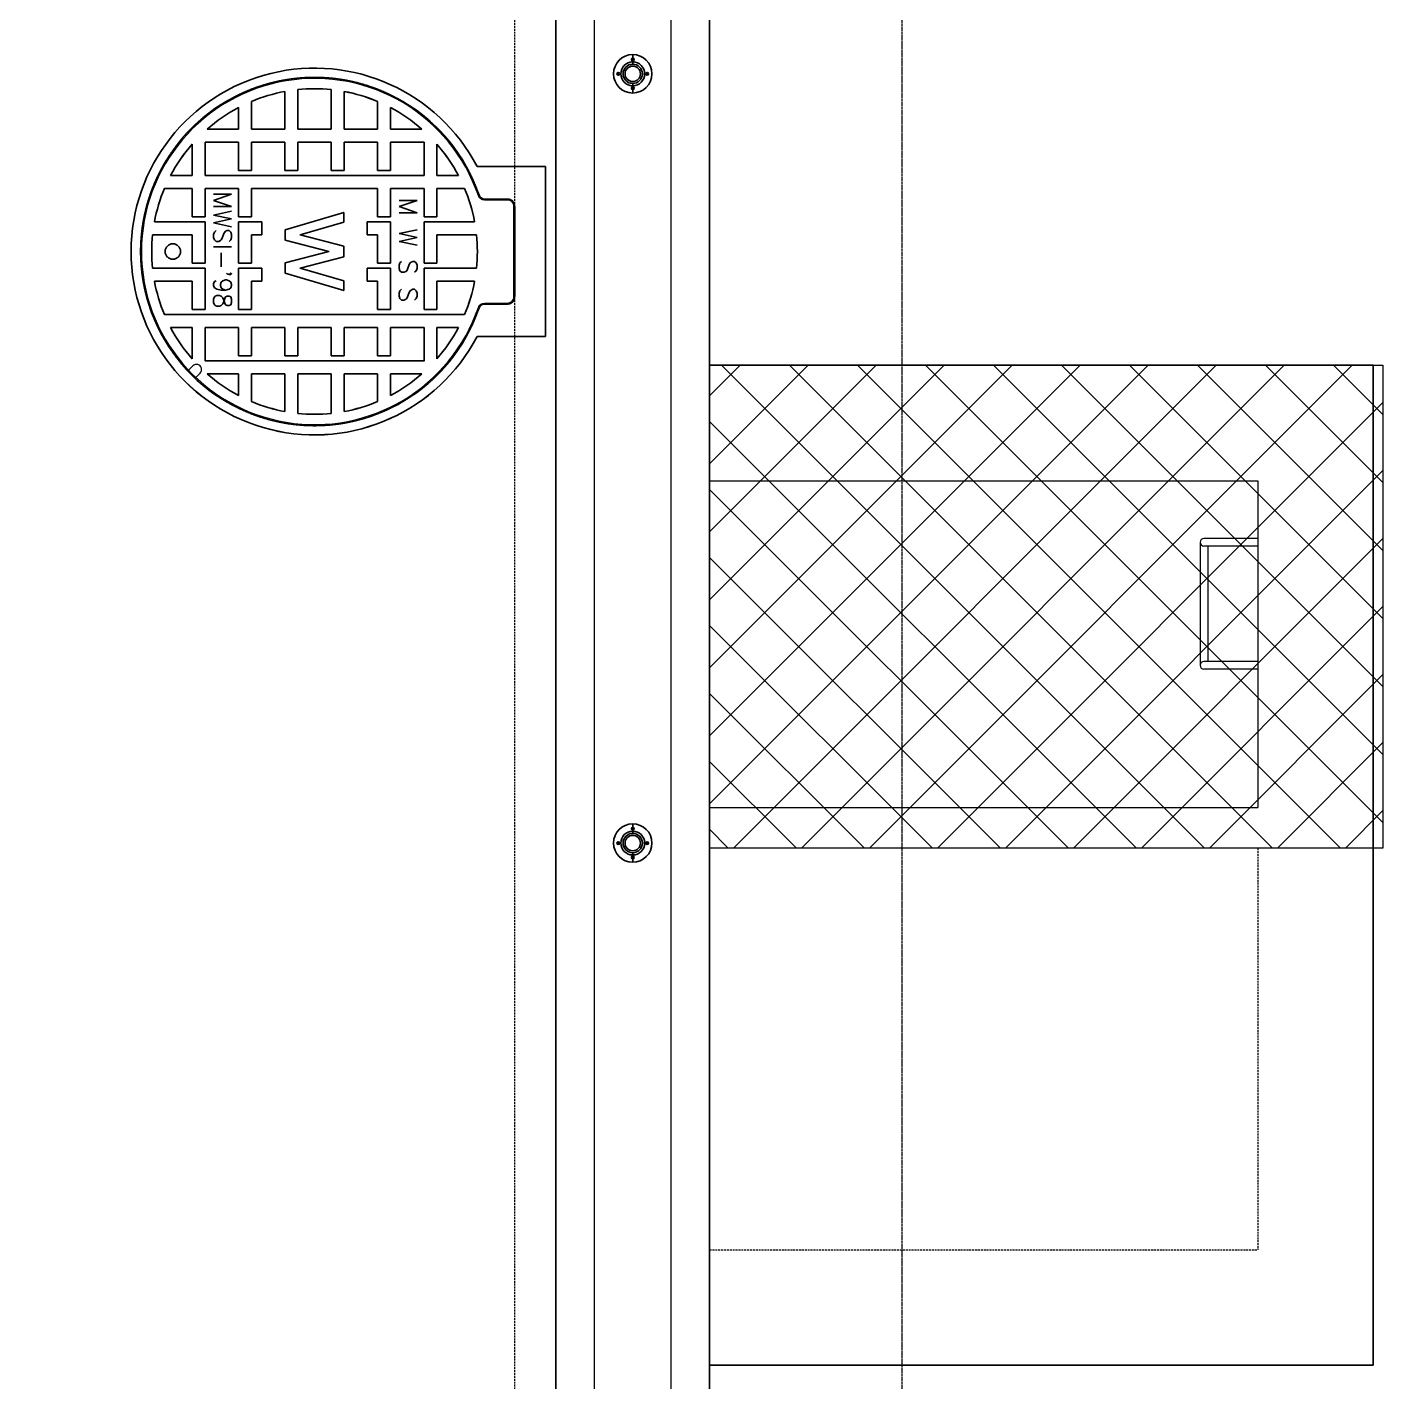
# Model space of a CAD drawing. Header units: inches. Extents: x 65856 to 131389, y 84027 to 134980.
# Drawn here: x 105343 to 108867, y 121778 to 125300 of the extents above; entities that cross this region are included whole.
import ezdxf
from ezdxf.enums import TextEntityAlignment as Align

# ---------------------------------------------------------------- set-up
doc = ezdxf.new("R2010")
doc.units = ezdxf.units.IN
doc.header["$MEASUREMENT"] = 0
doc.linetypes.add('HIDDEN', pattern=[0.375, 0.25, -0.125])
doc.linetypes.add('HIDDENX2', pattern=[0.75, 0.5, -0.25])
doc.layers.add('DIM', color=251, linetype='Continuous', lineweight=0)
doc.layers.add('M-X-BKGD', color=8, linetype='Continuous')
doc.layers.add('PIPE FLOOR PLAN', color=252, linetype='Continuous')
doc.styles.add('style2', font='simplex.shx', dxfattribs={"height": 0.015})

# ---------------------------------------------------------------- blocks, each defined once
blk = doc.blocks.new('123')
at = {"color": 8, "linetype": 'Continuous', "ltscale": 300}
blk.add_line((-750109.9, -1051356.2), (-773145, -1051356.2), dxfattribs=at)
blk.add_line((-750109.9, -1051356.2), (-773145, -1051356.2), dxfattribs=at)
at = {"layer": 'DIM', "lineweight": 0}
for p, q in [((-754142.1, -1050411.1), (-754142.1, -1050313)), ((-754142.1, -1050411.1), (-754142.1, -1050313)), ((-754108.6, -1050444.6), (-754108.6, -1050308.2)), ((-754108.6, -1050444.6), (-754108.6, -1050308.2)), ((-754021.5, -1050411.1), (-754021.5, -1050308.2)), ((-754021.5, -1050411.1), (-754021.5, -1050308.2)), ((-753988, -1050444.6), (-753988, -1050313)), ((-753988, -1050444.6), (-753988, -1050313)), ((-754229.1, -1051119.3), (-754229.1, -1050339)), ((-754229.1, -1051119.3), (-754229.1, -1050339)), ((-753901, -1050411.1), (-753901, -1050339)), ((-753901, -1050411.1), (-753901, -1050339)), ((-754262.6, -1050411.1), (-754262.6, -1050354.9)), ((-754262.6, -1050411.1), (-754262.6, -1050354.9)), ((-753867.5, -1050411.1), (-753867.5, -1050354.9)), ((-753867.5, -1050411.1), (-753867.5, -1050354.9)), ((-754262.6, -1050411.1), (-754344.2, -1050411.1)), ((-754262.6, -1050411.1), (-754344.2, -1050411.1)), ((-754215.7, -1050444.6), (-754215.7, -1050411.1)), ((-754142.1, -1050411.1), (-754215.7, -1050411.1)), ((-754215.7, -1050444.6), (-754215.7, -1050411.1)), ((-754142.1, -1050411.1), (-754215.7, -1050411.1)), ((-754095.2, -1050444.6), (-754095.2, -1050411.1)), ((-754021.5, -1050411.1), (-754095.2, -1050411.1)), ((-754095.2, -1050444.6), (-754095.2, -1050411.1)), ((-754021.5, -1050411.1), (-754095.2, -1050411.1)), ((-753974.7, -1050444.6), (-753974.7, -1050411.1)), ((-753901, -1050411.1), (-753974.7, -1050411.1)), ((-753974.7, -1050444.6), (-753974.7, -1050411.1)), ((-753901, -1050411.1), (-753974.7, -1050411.1)), ((-753785.9, -1050411.1), (-753867.5, -1050411.1)), ((-753785.9, -1050411.1), (-753867.5, -1050411.1)), ((-754383.1, -1050531.6), (-754383.1, -1050450)), ((-754383.1, -1050531.6), (-754383.1, -1050450)), ((-754262.6, -1050444.6), (-754349.7, -1050444.6)), ((-754349.7, -1051013.8), (-754349.7, -1050444.6)), ((-754262.6, -1050444.6), (-754349.7, -1050444.6)), ((-754349.7, -1051013.8), (-754349.7, -1050444.6)), ((-754262.6, -1050531.6), (-754262.6, -1050444.6)), ((-754262.6, -1050531.6), (-754262.6, -1050444.6)), ((-754108.6, -1050444.6), (-754215.7, -1050444.6)), ((-754108.6, -1050444.6), (-754215.7, -1050444.6)), ((-753988, -1050444.6), (-754095.2, -1050444.6)), ((-753988, -1050444.6), (-754095.2, -1050444.6)), ((-753901, -1050444.6), (-753974.7, -1050444.6)), ((-753901, -1050444.6), (-753974.7, -1050444.6)), ((-753901, -1050531.6), (-753901, -1050444.6)), ((-753901, -1050531.6), (-753901, -1050444.6)), ((-753780.5, -1050444.6), (-753867.5, -1050444.6)), ((-753867.5, -1051013.8), (-753867.5, -1050444.6)), ((-753780.5, -1050444.6), (-753867.5, -1050444.6)), ((-753867.5, -1051013.8), (-753867.5, -1050444.6)), ((-753780.5, -1050531.6), (-753780.5, -1050444.6)), ((-753780.5, -1050531.6), (-753780.5, -1050444.6)), ((-753747, -1050531.6), (-753747, -1050450)), ((-753747, -1050531.6), (-753747, -1050450)), ((-754383.1, -1050565.1), (-754455.2, -1050565.1)), ((-754383.1, -1050565.1), (-754455.2, -1050565.1)), ((-754383.1, -1050531.6), (-754439.3, -1050531.6)), ((-754383.1, -1050531.6), (-754439.3, -1050531.6)), ((-754383.1, -1050652.2), (-754383.1, -1050565.1)), ((-754383.1, -1050652.2), (-754383.1, -1050565.1)), ((-754262.6, -1050531.6), (-754336.3, -1050531.6)), ((-754336.3, -1050565.1), (-754336.3, -1050531.6)), ((-754262.6, -1050531.6), (-754336.3, -1050531.6)), ((-754336.3, -1050565.1), (-754336.3, -1050531.6)), ((-754262.6, -1050565.1), (-754336.3, -1050565.1)), ((-754262.6, -1050565.1), (-754336.3, -1050565.1)), ((-754262.6, -1050652.2), (-754262.6, -1050565.1)), ((-754262.6, -1050652.2), (-754262.6, -1050565.1)), ((-754215.7, -1050565.1), (-754215.7, -1050531.6)), ((-754108.6, -1050531.6), (-754215.7, -1050531.6)), ((-754215.7, -1050565.1), (-754215.7, -1050531.6)), ((-754108.6, -1050531.6), (-754215.7, -1050531.6)), ((-754142.1, -1050565.1), (-754215.7, -1050565.1)), ((-754142.1, -1050565.1), (-754215.7, -1050565.1)), ((-754142.1, -1050591.9), (-754142.1, -1050565.1)), ((-754142.1, -1050591.9), (-754142.1, -1050565.1)), ((-754108.6, -1050591.9), (-754108.6, -1050531.6)), ((-754108.6, -1050591.9), (-754108.6, -1050531.6)), ((-753988, -1050531.6), (-754095.2, -1050531.6)), ((-754095.2, -1050565.1), (-754095.2, -1050531.6)), ((-753988, -1050531.6), (-754095.2, -1050531.6)), ((-754095.2, -1050565.1), (-754095.2, -1050531.6)), ((-754021.5, -1050565.1), (-754095.2, -1050565.1)), ((-754021.5, -1050565.1), (-754095.2, -1050565.1)), ((-754021.5, -1050591.9), (-754021.5, -1050565.1)), ((-754021.5, -1050591.9), (-754021.5, -1050565.1)), ((-753988, -1050591.9), (-753988, -1050531.6)), ((-753988, -1050591.9), (-753988, -1050531.6)), ((-753974.7, -1050565.1), (-753974.7, -1050531.6)), ((-753901, -1050531.6), (-753974.7, -1050531.6)), ((-753974.7, -1050565.1), (-753974.7, -1050531.6)), ((-753901, -1050531.6), (-753974.7, -1050531.6)), ((-753901, -1050565.1), (-753974.7, -1050565.1)), ((-753901, -1050565.1), (-753974.7, -1050565.1)), ((-753901, -1050893.2), (-753901, -1050565.1)), ((-753901, -1050893.2), (-753901, -1050565.1)), ((-753854.1, -1050565.1), (-753854.1, -1050531.6)), ((-753780.5, -1050531.6), (-753854.1, -1050531.6)), ((-753854.1, -1050565.1), (-753854.1, -1050531.6)), ((-753780.5, -1050531.6), (-753854.1, -1050531.6)), ((-753780.5, -1050565.1), (-753854.1, -1050565.1)), ((-753780.5, -1050565.1), (-753854.1, -1050565.1)), ((-753780.5, -1050652.2), (-753780.5, -1050565.1)), ((-753780.5, -1050652.2), (-753780.5, -1050565.1)), ((-753690.8, -1050531.6), (-753747, -1050531.6)), ((-753690.8, -1050531.6), (-753747, -1050531.6)), ((-753747, -1050652.2), (-753747, -1050565.1)), ((-753674.9, -1050565.1), (-753747, -1050565.1)), ((-753747, -1050652.2), (-753747, -1050565.1)), ((-753674.9, -1050565.1), (-753747, -1050565.1)), ((-754108.6, -1050591.9), (-754142.1, -1050591.9)), ((-754108.6, -1050591.9), (-754142.1, -1050591.9)), ((-753988, -1050591.9), (-754021.5, -1050591.9)), ((-753988, -1050591.9), (-754021.5, -1050591.9)), ((-754383.1, -1050652.2), (-754481.2, -1050652.2)), ((-754383.1, -1050652.2), (-754481.2, -1050652.2)), ((-754262.6, -1050652.2), (-754336.3, -1050652.2)), ((-754336.3, -1050685.6), (-754336.3, -1050652.2)), ((-754262.6, -1050652.2), (-754336.3, -1050652.2)), ((-754336.3, -1050685.6), (-754336.3, -1050652.2)), ((-754121.2, -1050652.7), (-754166.4, -1050805.7)), ((-754121.2, -1050652.7), (-754166.4, -1050805.7)), ((-754094.7, -1050652.7), (-754121.2, -1050652.7)), ((-754094.7, -1050652.7), (-754121.2, -1050652.7)), ((-754065.1, -1050766.6), (-754094.7, -1050652.7)), ((-754065.1, -1050766.6), (-754094.7, -1050652.7)), ((-754035.4, -1050652.7), (-754065.1, -1050766.6)), ((-754035.4, -1050652.7), (-754065.1, -1050766.6)), ((-754008.9, -1050652.7), (-754035.4, -1050652.7)), ((-754008.9, -1050652.7), (-754035.4, -1050652.7)), ((-753963.7, -1050805.7), (-754008.9, -1050652.7)), ((-753963.7, -1050805.7), (-754008.9, -1050652.7)), ((-753780.5, -1050652.2), (-753854.1, -1050652.2)), ((-753854.1, -1050685.6), (-753854.1, -1050652.2)), ((-753780.5, -1050652.2), (-753854.1, -1050652.2)), ((-753854.1, -1050685.6), (-753854.1, -1050652.2)), ((-753648.9, -1050652.2), (-753747, -1050652.2)), ((-753648.9, -1050652.2), (-753747, -1050652.2)), ((-754383.1, -1050685.6), (-754486, -1050685.6)), ((-754383.1, -1050685.6), (-754486, -1050685.6)), ((-754383.1, -1050772.7), (-754383.1, -1050685.6)), ((-754383.1, -1050772.7), (-754383.1, -1050685.6)), ((-754262.6, -1050685.6), (-754336.3, -1050685.6)), ((-754262.6, -1050685.6), (-754336.3, -1050685.6)), ((-754262.6, -1050772.7), (-754262.6, -1050685.6)), ((-754262.6, -1050772.7), (-754262.6, -1050685.6)), ((-754141.5, -1050805.7), (-754108.7, -1050691.7)), ((-754141.5, -1050805.7), (-754108.7, -1050691.7)), ((-754108.7, -1050691.7), (-754079.1, -1050805.7)), ((-754108.7, -1050691.7), (-754079.1, -1050805.7)), ((-754051, -1050805.7), (-754021.4, -1050691.7)), ((-754051, -1050805.7), (-754021.4, -1050691.7)), ((-754021.4, -1050691.7), (-753988.6, -1050805.7)), ((-754021.4, -1050691.7), (-754021.3, -1050691.7)), ((-754021.4, -1050691.7), (-753988.6, -1050805.7)), ((-754021.4, -1050691.7), (-754021.3, -1050691.7)), ((-753780.5, -1050685.6), (-753854.1, -1050685.6)), ((-753780.5, -1050685.6), (-753854.1, -1050685.6)), ((-753780.5, -1050772.7), (-753780.5, -1050685.6)), ((-753780.5, -1050772.7), (-753780.5, -1050685.6)), ((-753747, -1050772.7), (-753747, -1050685.6)), ((-753644.1, -1050685.6), (-753747, -1050685.6)), ((-753747, -1050772.7), (-753747, -1050685.6)), ((-753644.1, -1050685.6), (-753747, -1050685.6)), ((-754049.7, -1050707.3), (-754049.7, -1050707.3)), ((-754049.7, -1050707.3), (-754049.7, -1050707.3))]:
    blk.add_line(p, q, dxfattribs=at)
at = {"layer": 'DIM', "color": 8, "linetype": 'Continuous', "lineweight": 0, "ltscale": 10}
for p, q in [((-749997.7, -1051456.2), (-773245, -1051456.2)), ((-773445, -1051656.2), (-749773.1, -1051656.2))]:
    blk.add_line(p, q, dxfattribs=at)
at = {"layer": 'DIM', "linetype": 'HIDDENX2', "lineweight": 0, "ltscale": 10}
for p, q in [((-756660.9, -1051756.2), (-756660.9, -1053181.2)), ((-756660.9, -1051756.2), (-756660.9, -1053181.2)), ((-749099.6, -1052256.2), (-774045, -1052256.2)), ((-749099.6, -1052256.2), (-774045, -1052256.2)), ((-755615.9, -1053181.2), (-756660.9, -1053181.2)), ((-755615.9, -1053181.2), (-756660.9, -1053181.2))]:
    blk.add_line(p, q, dxfattribs=at)
at = {"layer": 'DIM', "color": 8, "lineweight": 0}
for p, q in [((-755615.9, -1053481.2), (-755615.9, -1051756.2)), ((-755615.9, -1053481.2), (-755615.9, -1051756.2)), ((-755510.9, -1051756.2), (-755510.9, -1053181.2)), ((-755510.9, -1051756.2), (-755510.9, -1053181.2)), ((-754660.9, -1051756.2), (-754660.9, -1053181.2)), ((-754660.9, -1051756.2), (-754660.9, -1053181.2)), ((-754820.9, -1053031.2), (-755140.9, -1053031.2)), ((-754820.9, -1053031.2), (-755140.9, -1053031.2)), ((-755150.9, -1053181.2), (-755150.9, -1053041.2)), ((-755150.9, -1053181.2), (-755150.9, -1053041.2)), ((-755130.9, -1053181.2), (-755130.9, -1053041.2)), ((-755130.9, -1053181.2), (-755130.9, -1053041.2)), ((-754830.9, -1053051.2), (-755130.9, -1053051.2)), ((-754830.9, -1053051.2), (-755130.9, -1053051.2)), ((-754830.9, -1053181.2), (-754830.9, -1053041.2)), ((-754830.9, -1053181.2), (-754830.9, -1053041.2)), ((-754810.9, -1053181.2), (-754810.9, -1053041.2)), ((-754810.9, -1053181.2), (-754810.9, -1053041.2)), ((-754660.9, -1053181.2), (-755510.9, -1053181.2)), ((-754660.9, -1053181.2), (-755510.9, -1053181.2))]:
    blk.add_line(p, q, dxfattribs=at)
at = {"layer": 'DIM', "color": 8, "linetype": 'Continuous', "lineweight": 0, "ltscale": 10}
for points in [[(-773445, -1049982.1), (-773445, -1051656.2), (-749773.1, -1051656.2), (-749961.7, -1050029)], [(-750158.1, -1050071.7), (-749997.7, -1051456.2), (-773245, -1051456.2), (-773245, -1050030.1)]]:
    blk.add_lwpolyline(points, dxfattribs=at)
at = {"layer": 'DIM', "linetype": 'HIDDENX2', "lineweight": 0, "ltscale": 10}
blk.add_lwpolyline([(-757641, -1050150.1), (-757641, -1051150.1), (-757541, -1051250.1), (-750322.3, -1051250.1), (-750233.8, -1051150.8), (-750353.9, -1050114.2)], dxfattribs=at)
at = {"layer": 'DIM', "linetype": 'HIDDEN', "lineweight": 0, "ltscale": 3.5}
blk.add_lwpolyline([(-753947.9, -1051250.1), (-754182.2, -1051250.1, -0.414214), (-754201.7, -1051230.7), (-754201.7, -1051170.9, 0.320906), (-754211.2, -1051157.6, -6.02971), (-753918.9, -1051157.6, 0.320906), (-753928.5, -1051170.9), (-753928.5, -1051230.7, -0.414214)], format="xyb", close=True, dxfattribs=at)
blk.add_lwpolyline([(-753947.9, -1051250.1), (-754182.2, -1051250.1, -0.414214), (-754201.7, -1051230.7), (-754201.7, -1051170.9, 0.320906), (-754211.2, -1051157.6, -6.02971), (-753918.9, -1051157.6, 0.320906), (-753928.5, -1051170.9), (-753928.5, -1051230.7, -0.414214)], format="xyb", close=True, dxfattribs=at)
at = {"layer": 'DIM', "lineweight": 0}
for points in [[(-754182.2, -1051250.1), (-753947.9, -1051250.1, 0.414214), (-753928.5, -1051230.7), (-753928.5, -1051170.9, -0.320906), (-753918.9, -1051157.6, 6.02971), (-754211.2, -1051157.6, -0.320906), (-754201.7, -1051170.9), (-754201.7, -1051230.7, 0.414214)], [(-754182.2, -1051250.1), (-753947.9, -1051250.1, 0.414214), (-753928.5, -1051230.7), (-753928.5, -1051170.9, -0.320906), (-753918.9, -1051157.6, 6.02971), (-754211.2, -1051157.6, -0.320906), (-754201.7, -1051170.9), (-754201.7, -1051230.7, 0.414214)], [(-754182.2, -1051247.5), (-753947.9, -1051247.5, 0.414214), (-753931.1, -1051230.7), (-753931.1, -1051170.9, -0.320906), (-753919.8, -1051155.1, 6.02971), (-754210.3, -1051155.1, -0.320906), (-754199, -1051170.9), (-754199, -1051230.7, 0.414214)], [(-754182.2, -1051247.5), (-753947.9, -1051247.5, 0.414214), (-753931.1, -1051230.7), (-753931.1, -1051170.9, -0.320906), (-753919.8, -1051155.1, 6.02971), (-754210.3, -1051155.1, -0.320906), (-754199, -1051170.9), (-754199, -1051230.7, 0.414214)]]:
    blk.add_lwpolyline(points, format="xyb", close=True, dxfattribs=at)
blk.add_lwpolyline([(-754392.6, -1050420.6), (-754381.4, -1050431.8, 1), (-754362.4, -1050412.9), (-754373.6, -1050401.6)], format="xyb", dxfattribs=at)
blk.add_lwpolyline([(-754392.6, -1050420.6), (-754381.4, -1050431.8, 1), (-754362.4, -1050412.9), (-754373.6, -1050401.6)], format="xyb", dxfattribs=at)
blk.add_circle((-754065.1, -1050360.9), 20.1, dxfattribs=at)
blk.add_circle((-754065.1, -1050360.9), 20.1, dxfattribs=at)
for radius, start, end in [(476.8, 297.6121, 242.3879), (476.8, 297.6121, 242.3879), (423.2, 100.4841, 112.8089), (423.2, 100.4841, 112.8089), (423.2, 84.0968, 95.9032), (423.2, 84.0968, 95.9032), (423.2, 67.1911, 79.5159), (423.2, 67.1911, 79.5159), (423.2, 117.825, 131.2724), (423.2, 117.825, 131.2724), (423.2, 48.7276, 62.175), (423.2, 48.7276, 62.175), (423.2, 138.7276, 152.175), (423.2, 138.7276, 152.175), (423.2, 27.825, 41.2724), (423.2, 27.825, 41.2724), (423.2, 157.1911, 169.5159), (423.2, 157.1911, 169.5159), (423.2, 10.4841, 22.8089), (423.2, 10.4841, 22.8089), (423.2, 174.0968, 185.9032), (423.2, 174.0968, 185.9032), (423.2, 354.0968, 5.9032), (423.2, 354.0968, 5.9032)]:
    blk.add_arc((-754065.1, -1050729.2), radius, start, end, dxfattribs=at)
at = {"layer": 'DIM', "color": 8, "lineweight": 0}
for centre in [(-755140.9, -1053041.2), (-755140.9, -1053041.2), (-754820.9, -1053041.2), (-754820.9, -1053041.2)]:
    blk.add_arc(centre, 10, 0, 180, dxfattribs=at)
at = {"layer": 'PIPE FLOOR PLAN', "color": 8}
for p, q in [((-754383.1, -1050772.7), (-754486, -1050772.7)), ((-754383.1, -1050772.7), (-754486, -1050772.7)), ((-754336.3, -1050806.2), (-754336.3, -1050772.7)), ((-754262.6, -1050772.7), (-754336.3, -1050772.7)), ((-754336.3, -1050806.2), (-754336.3, -1050772.7)), ((-754262.6, -1050772.7), (-754336.3, -1050772.7)), ((-753854.1, -1050806.2), (-753854.1, -1050772.7)), ((-753780.5, -1050772.7), (-753854.1, -1050772.7)), ((-753854.1, -1050806.2), (-753854.1, -1050772.7)), ((-753780.5, -1050772.7), (-753854.1, -1050772.7)), ((-753644.1, -1050772.7), (-753747, -1050772.7)), ((-753644.1, -1050772.7), (-753747, -1050772.7)), ((-754383.1, -1050806.2), (-754481.2, -1050806.2)), ((-754383.1, -1050806.2), (-754481.2, -1050806.2)), ((-754383.1, -1050893.2), (-754383.1, -1050806.2)), ((-754383.1, -1050893.2), (-754383.1, -1050806.2)), ((-754262.6, -1050806.2), (-754336.3, -1050806.2)), ((-754262.6, -1050806.2), (-754336.3, -1050806.2)), ((-754262.6, -1050893.2), (-754262.6, -1050806.2)), ((-754262.6, -1050893.2), (-754262.6, -1050806.2)), ((-754166.4, -1050805.7), (-754141.5, -1050805.7)), ((-754166.4, -1050805.7), (-754141.5, -1050805.7)), ((-754079.1, -1050805.7), (-754051, -1050805.7)), ((-754079.1, -1050805.7), (-754051, -1050805.7)), ((-753988.6, -1050805.7), (-753963.7, -1050805.7)), ((-753988.6, -1050805.7), (-753963.7, -1050805.7)), ((-753780.5, -1050806.2), (-753854.1, -1050806.2)), ((-753780.5, -1050806.2), (-753854.1, -1050806.2)), ((-753780.5, -1050893.2), (-753780.5, -1050806.2)), ((-753780.5, -1050893.2), (-753780.5, -1050806.2)), ((-753747, -1050893.2), (-753747, -1050806.2)), ((-753648.9, -1050806.2), (-753747, -1050806.2)), ((-753747, -1050893.2), (-753747, -1050806.2)), ((-753648.9, -1050806.2), (-753747, -1050806.2)), ((-754108.6, -1050866.4), (-754142.1, -1050866.4)), ((-754142.1, -1050866.4), (-754142.1, -1050893.2)), ((-754108.6, -1050866.4), (-754142.1, -1050866.4)), ((-754142.1, -1050866.4), (-754142.1, -1050893.2)), ((-754108.6, -1050866.4), (-754108.6, -1050926.7)), ((-754108.6, -1050866.4), (-754108.6, -1050926.7)), ((-753988, -1050866.4), (-754021.5, -1050866.4)), ((-754021.5, -1050866.4), (-754021.5, -1050893.2)), ((-753988, -1050866.4), (-754021.5, -1050866.4)), ((-754021.5, -1050866.4), (-754021.5, -1050893.2)), ((-753988, -1050866.4), (-753988, -1050926.7)), ((-753988, -1050866.4), (-753988, -1050926.7)), ((-754383.1, -1050893.2), (-754455.2, -1050893.2)), ((-754383.1, -1050893.2), (-754455.2, -1050893.2)), ((-754262.6, -1050893.2), (-754336.3, -1050893.2)), ((-754336.3, -1050926.7), (-754336.3, -1050893.2)), ((-754262.6, -1050893.2), (-754336.3, -1050893.2)), ((-754336.3, -1050926.7), (-754336.3, -1050893.2)), ((-754215.7, -1050893.2), (-754215.7, -1050926.7)), ((-754142.1, -1050893.2), (-754215.7, -1050893.2)), ((-754215.7, -1050893.2), (-754215.7, -1050926.7)), ((-754142.1, -1050893.2), (-754215.7, -1050893.2)), ((-754021.5, -1050893.2), (-754095.2, -1050893.2)), ((-754095.2, -1050893.2), (-754095.2, -1050926.7)), ((-754021.5, -1050893.2), (-754095.2, -1050893.2)), ((-754095.2, -1050893.2), (-754095.2, -1050926.7)), ((-753974.7, -1050893.2), (-753974.7, -1050926.7)), ((-753901, -1050893.2), (-753974.7, -1050893.2)), ((-753974.7, -1050893.2), (-753974.7, -1050926.7)), ((-753901, -1050893.2), (-753974.7, -1050893.2)), ((-753854.1, -1050926.7), (-753854.1, -1050893.2)), ((-753780.5, -1050893.2), (-753854.1, -1050893.2)), ((-753854.1, -1050926.7), (-753854.1, -1050893.2)), ((-753780.5, -1050893.2), (-753854.1, -1050893.2)), ((-753674.9, -1050893.2), (-753747, -1050893.2)), ((-753674.9, -1050893.2), (-753747, -1050893.2)), ((-754383.1, -1050926.7), (-754439.3, -1050926.7)), ((-754383.1, -1050926.7), (-754439.3, -1050926.7)), ((-754383.1, -1051008.3), (-754383.1, -1050926.7)), ((-754383.1, -1051008.3), (-754383.1, -1050926.7)), ((-754262.6, -1050926.7), (-754336.3, -1050926.7)), ((-754262.6, -1050926.7), (-754336.3, -1050926.7)), ((-754262.6, -1051013.8), (-754262.6, -1050926.7)), ((-754262.6, -1051013.8), (-754262.6, -1050926.7)), ((-754108.6, -1050926.7), (-754215.7, -1050926.7)), ((-754108.6, -1050926.7), (-754215.7, -1050926.7)), ((-753988, -1050926.7), (-754095.2, -1050926.7)), ((-753988, -1050926.7), (-754095.2, -1050926.7)), ((-753901, -1050926.7), (-753974.7, -1050926.7)), ((-753901, -1050926.7), (-753974.7, -1050926.7)), ((-753901, -1051013.8), (-753901, -1050926.7)), ((-753901, -1051013.8), (-753901, -1050926.7)), ((-753780.5, -1050926.7), (-753854.1, -1050926.7)), ((-753780.5, -1050926.7), (-753854.1, -1050926.7)), ((-753780.5, -1051013.8), (-753780.5, -1050926.7)), ((-753780.5, -1051013.8), (-753780.5, -1050926.7)), ((-753690.8, -1050926.7), (-753747, -1050926.7)), ((-753747, -1051008.3), (-753747, -1050926.7)), ((-753690.8, -1050926.7), (-753747, -1050926.7)), ((-753747, -1051008.3), (-753747, -1050926.7)), ((-754262.6, -1051013.8), (-754349.7, -1051013.8)), ((-754262.6, -1051013.8), (-754349.7, -1051013.8)), ((-754215.7, -1051013.8), (-754215.7, -1051047.2)), ((-754108.6, -1051013.8), (-754215.7, -1051013.8)), ((-754215.7, -1051013.8), (-754215.7, -1051047.2)), ((-754108.6, -1051013.8), (-754215.7, -1051013.8)), ((-754108.6, -1051013.8), (-754108.6, -1051150.1)), ((-754108.6, -1051013.8), (-754108.6, -1051150.1)), ((-753988, -1051013.8), (-754095.2, -1051013.8)), ((-754095.2, -1051013.8), (-754095.2, -1051047.2)), ((-753988, -1051013.8), (-754095.2, -1051013.8)), ((-754095.2, -1051013.8), (-754095.2, -1051047.2)), ((-753988, -1051013.8), (-753988, -1051145.3)), ((-753988, -1051013.8), (-753988, -1051145.3)), ((-753974.7, -1051013.8), (-753974.7, -1051047.2)), ((-753901, -1051013.8), (-753974.7, -1051013.8)), ((-753974.7, -1051013.8), (-753974.7, -1051047.2)), ((-753901, -1051013.8), (-753974.7, -1051013.8)), ((-753780.5, -1051013.8), (-753867.5, -1051013.8)), ((-753780.5, -1051013.8), (-753867.5, -1051013.8)), ((-754262.6, -1051047.2), (-754344.2, -1051047.2)), ((-754262.6, -1051047.2), (-754344.2, -1051047.2)), ((-754262.6, -1051103.4), (-754262.6, -1051047.2)), ((-754262.6, -1051103.4), (-754262.6, -1051047.2)), ((-754142.1, -1051047.2), (-754215.7, -1051047.2)), ((-754142.1, -1051047.2), (-754215.7, -1051047.2)), ((-754142.1, -1051047.2), (-754142.1, -1051145.3)), ((-754142.1, -1051047.2), (-754142.1, -1051145.3)), ((-754021.5, -1051047.2), (-754095.2, -1051047.2)), ((-754021.5, -1051047.2), (-754095.2, -1051047.2)), ((-754021.5, -1051047.2), (-754021.5, -1051150.1)), ((-754021.5, -1051047.2), (-754021.5, -1051150.1)), ((-753901, -1051047.2), (-753974.7, -1051047.2)), ((-753901, -1051047.2), (-753974.7, -1051047.2)), ((-753901, -1051119.3), (-753901, -1051047.2)), ((-753901, -1051119.3), (-753901, -1051047.2)), ((-753785.9, -1051047.2), (-753867.5, -1051047.2)), ((-753867.5, -1051103.4), (-753867.5, -1051047.2)), ((-753785.9, -1051047.2), (-753867.5, -1051047.2)), ((-753867.5, -1051103.4), (-753867.5, -1051047.2)), ((-754286, -1051151.6), (-754286, -1051329.2)), ((-754286, -1051151.6), (-754286, -1051329.2)), ((-753844.1, -1051151.6), (-753844.1, -1051329.2)), ((-753844.1, -1051151.6), (-753844.1, -1051329.2)), ((-754286, -1051329.2), (-753844.1, -1051329.2)), ((-754286, -1051329.2), (-753844.1, -1051329.2)), ((-755653, -1051556.3), (-755628, -1051556.3)), ((-755553, -1051556.3), (-755578, -1051556.3)), ((-753653, -1051556.3), (-753628, -1051556.3)), ((-753553, -1051556.3), (-753578, -1051556.3)), ((-749660.9, -1051756.2), (-773545, -1051756.2)), ((-749660.9, -1051756.2), (-773545, -1051756.2)), ((-756960.9, -1051756.2), (-756960.9, -1053481.2)), ((-756960.9, -1051756.2), (-756960.9, -1053481.2)), ((-754360.9, -1051756.2), (-754360.9, -1053481.2)), ((-754360.9, -1051756.2), (-754360.9, -1053481.2)), ((-754360.9, -1053481.2), (-756960.9, -1053481.2)), ((-754360.9, -1053481.2), (-756960.9, -1053481.2))]:
    blk.add_line(p, q, dxfattribs=at)
for points in [[(-755602.7, -1051518.8), (-755602.7, -1051516.2), (-755603.4, -1051516.2), (-755603.4, -1051518.8)], [(-755603.4, -1051518.8), (-755603.4, -1051516.2), (-755602.7, -1051516.2), (-755602.7, -1051518.8)], [(-753602.7, -1051518.8), (-753602.7, -1051516.2), (-753603.4, -1051516.2), (-753603.4, -1051518.8)], [(-753603.4, -1051518.8), (-753603.4, -1051516.2), (-753602.7, -1051516.2), (-753602.7, -1051518.8)], [(-755603, -1051519.1), (-755605.7, -1051519.1), (-755605.7, -1051518.4), (-755603, -1051518.4)], [(-755603, -1051519.1), (-755605.7, -1051519.1), (-755605.7, -1051518.4), (-755603, -1051518.4)], [(-755602.7, -1051518.8), (-755602.7, -1051521.4), (-755603.4, -1051521.4), (-755603.4, -1051518.8)], [(-755603.4, -1051518.8), (-755603.4, -1051521.4), (-755602.7, -1051521.4), (-755602.7, -1051518.8)], [(-755603, -1051519.1), (-755600.4, -1051519.1), (-755600.4, -1051518.4), (-755603, -1051518.4)], [(-755603, -1051519.1), (-755600.4, -1051519.1), (-755600.4, -1051518.4), (-755603, -1051518.4)], [(-753603, -1051519.1), (-753605.7, -1051519.1), (-753605.7, -1051518.4), (-753603, -1051518.4)], [(-753603, -1051519.1), (-753605.7, -1051519.1), (-753605.7, -1051518.4), (-753603, -1051518.4)], [(-753602.7, -1051518.8), (-753602.7, -1051521.4), (-753603.4, -1051521.4), (-753603.4, -1051518.8)], [(-753603.4, -1051518.8), (-753603.4, -1051521.4), (-753602.7, -1051521.4), (-753602.7, -1051518.8)], [(-753603, -1051519.1), (-753600.4, -1051519.1), (-753600.4, -1051518.4), (-753603, -1051518.4)], [(-753603, -1051519.1), (-753600.4, -1051519.1), (-753600.4, -1051518.4), (-753603, -1051518.4)], [(-755640.5, -1051556.6), (-755643.2, -1051556.6), (-755643.2, -1051555.9), (-755640.5, -1051555.9)], [(-755640.5, -1051555.9), (-755643.2, -1051555.9), (-755643.2, -1051556.6), (-755640.5, -1051556.6)], [(-755640.2, -1051556.3), (-755640.2, -1051553.7), (-755640.9, -1051553.7), (-755640.9, -1051556.3)], [(-755640.2, -1051556.3), (-755640.2, -1051553.7), (-755640.9, -1051553.7), (-755640.9, -1051556.3)], [(-755640.2, -1051556.3), (-755640.2, -1051558.9), (-755640.9, -1051558.9), (-755640.9, -1051556.3)], [(-755640.2, -1051556.3), (-755640.2, -1051558.9), (-755640.9, -1051558.9), (-755640.9, -1051556.3)], [(-755640.5, -1051556.6), (-755637.9, -1051556.6), (-755637.9, -1051555.9), (-755640.5, -1051555.9)], [(-755640.5, -1051555.9), (-755637.9, -1051555.9), (-755637.9, -1051556.6), (-755640.5, -1051556.6)], [(-755565.5, -1051555.9), (-755568.2, -1051555.9), (-755568.2, -1051556.6), (-755565.5, -1051556.6)], [(-755565.5, -1051556.6), (-755568.2, -1051556.6), (-755568.2, -1051555.9), (-755565.5, -1051555.9)], [(-755565.9, -1051556.3), (-755565.9, -1051553.7), (-755565.2, -1051553.7), (-755565.2, -1051556.3)], [(-755565.9, -1051556.3), (-755565.9, -1051553.7), (-755565.2, -1051553.7), (-755565.2, -1051556.3)], [(-755565.9, -1051556.3), (-755565.9, -1051558.9), (-755565.2, -1051558.9), (-755565.2, -1051556.3)], [(-755565.9, -1051556.3), (-755565.9, -1051558.9), (-755565.2, -1051558.9), (-755565.2, -1051556.3)], [(-755565.5, -1051555.9), (-755562.9, -1051555.9), (-755562.9, -1051556.6), (-755565.5, -1051556.6)], [(-755565.5, -1051556.6), (-755562.9, -1051556.6), (-755562.9, -1051555.9), (-755565.5, -1051555.9)], [(-753640.5, -1051556.6), (-753643.2, -1051556.6), (-753643.2, -1051555.9), (-753640.5, -1051555.9)], [(-753640.5, -1051555.9), (-753643.2, -1051555.9), (-753643.2, -1051556.6), (-753640.5, -1051556.6)], [(-753640.2, -1051556.3), (-753640.2, -1051553.7), (-753640.9, -1051553.7), (-753640.9, -1051556.3)], [(-753640.2, -1051556.3), (-753640.2, -1051553.7), (-753640.9, -1051553.7), (-753640.9, -1051556.3)], [(-753640.2, -1051556.3), (-753640.2, -1051558.9), (-753640.9, -1051558.9), (-753640.9, -1051556.3)], [(-753640.2, -1051556.3), (-753640.2, -1051558.9), (-753640.9, -1051558.9), (-753640.9, -1051556.3)], [(-753640.5, -1051556.6), (-753637.9, -1051556.6), (-753637.9, -1051555.9), (-753640.5, -1051555.9)], [(-753640.5, -1051555.9), (-753637.9, -1051555.9), (-753637.9, -1051556.6), (-753640.5, -1051556.6)], [(-753565.5, -1051555.9), (-753568.2, -1051555.9), (-753568.2, -1051556.6), (-753565.5, -1051556.6)], [(-753565.5, -1051556.6), (-753568.2, -1051556.6), (-753568.2, -1051555.9), (-753565.5, -1051555.9)], [(-753565.9, -1051556.3), (-753565.9, -1051553.7), (-753565.2, -1051553.7), (-753565.2, -1051556.3)], [(-753565.9, -1051556.3), (-753565.9, -1051553.7), (-753565.2, -1051553.7), (-753565.2, -1051556.3)], [(-753565.9, -1051556.3), (-753565.9, -1051558.9), (-753565.2, -1051558.9), (-753565.2, -1051556.3)], [(-753565.9, -1051556.3), (-753565.9, -1051558.9), (-753565.2, -1051558.9), (-753565.2, -1051556.3)], [(-753565.5, -1051555.9), (-753562.9, -1051555.9), (-753562.9, -1051556.6), (-753565.5, -1051556.6)], [(-753565.5, -1051556.6), (-753562.9, -1051556.6), (-753562.9, -1051555.9), (-753565.5, -1051555.9)], [(-755603, -1051593.4), (-755605.7, -1051593.4), (-755605.7, -1051594.1), (-755603, -1051594.1)], [(-755603, -1051593.4), (-755605.7, -1051593.4), (-755605.7, -1051594.1), (-755603, -1051594.1)], [(-755603.4, -1051593.8), (-755603.4, -1051591.2), (-755602.7, -1051591.2), (-755602.7, -1051593.8)], [(-755602.7, -1051593.8), (-755602.7, -1051591.2), (-755603.4, -1051591.2), (-755603.4, -1051593.8)], [(-755603.4, -1051593.8), (-755603.4, -1051596.4), (-755602.7, -1051596.4), (-755602.7, -1051593.8)], [(-755602.7, -1051593.8), (-755602.7, -1051596.4), (-755603.4, -1051596.4), (-755603.4, -1051593.8)], [(-755603, -1051593.4), (-755600.4, -1051593.4), (-755600.4, -1051594.1), (-755603, -1051594.1)], [(-755603, -1051593.4), (-755600.4, -1051593.4), (-755600.4, -1051594.1), (-755603, -1051594.1)], [(-753603, -1051593.4), (-753605.7, -1051593.4), (-753605.7, -1051594.1), (-753603, -1051594.1)], [(-753603, -1051593.4), (-753605.7, -1051593.4), (-753605.7, -1051594.1), (-753603, -1051594.1)], [(-753603.4, -1051593.8), (-753603.4, -1051591.2), (-753602.7, -1051591.2), (-753602.7, -1051593.8)], [(-753602.7, -1051593.8), (-753602.7, -1051591.2), (-753603.4, -1051591.2), (-753603.4, -1051593.8)], [(-753603.4, -1051593.8), (-753603.4, -1051596.4), (-753602.7, -1051596.4), (-753602.7, -1051593.8)], [(-753602.7, -1051593.8), (-753602.7, -1051596.4), (-753603.4, -1051596.4), (-753603.4, -1051593.8)], [(-753603, -1051593.4), (-753600.4, -1051593.4), (-753600.4, -1051594.1), (-753603, -1051594.1)], [(-753603, -1051593.4), (-753600.4, -1051593.4), (-753600.4, -1051594.1), (-753603, -1051594.1)]]:
    blk.add_lwpolyline(points, close=True, dxfattribs=at)
for centre, radius in [((-755603, -1051556.3), 50), ((-755603, -1051556.3), 50), ((-755603, -1051518.8), 3.53), ((-755603, -1051518.8), 3.53), ((-753603, -1051556.3), 50), ((-753603, -1051556.3), 50), ((-753603, -1051518.8), 3.53), ((-753603, -1051518.8), 3.53), ((-755603, -1051556.3), 31), ((-755603, -1051556.3), 31), ((-755603, -1051556.3), 25), ((-755603, -1051556.3), 25), ((-755603, -1051556.3), 20), ((-755603, -1051556.3), 20), ((-753603, -1051556.3), 31), ((-753603, -1051556.3), 31), ((-753603, -1051556.3), 25), ((-753603, -1051556.3), 25), ((-753603, -1051556.3), 20), ((-753603, -1051556.3), 20), ((-755640.5, -1051556.3), 3.53), ((-755640.5, -1051556.3), 3.53), ((-755565.5, -1051556.3), 3.53), ((-755565.5, -1051556.3), 3.53), ((-753640.5, -1051556.3), 3.53), ((-753640.5, -1051556.3), 3.53), ((-753565.5, -1051556.3), 3.53), ((-753565.5, -1051556.3), 3.53), ((-755603, -1051593.8), 3.53), ((-755603, -1051593.8), 3.53), ((-753603, -1051593.8), 3.53), ((-753603, -1051593.8), 3.53)]:
    blk.add_circle(centre, radius, dxfattribs=at)
for start, end in [(190.4841, 202.8089), (190.4841, 202.8089), (337.1911, 349.5159), (337.1911, 349.5159), (207.825, 221.2724), (207.825, 221.2724), (318.7276, 332.175), (318.7276, 332.175), (228.7276, 242.175), (228.7276, 242.175), (297.825, 311.2724), (297.825, 311.2724), (247.1911, 259.5159), (247.1911, 259.5159), (280.4841, 292.8089), (280.4841, 292.8089), (264.0968, 275.9032), (264.0968, 275.9032)]:
    blk.add_arc((-754065.1, -1050729.2), 423.2, start, end, dxfattribs=at)
at = {"layer": 'DIM', "lineweight": 0, "style": 'style2'}
blk.add_text("MWSI-'98", height=46.88, rotation=180, dxfattribs=at).set_placement((-754060.7, -1050466.7), align=Align.CENTER)
blk.add_text("MWSI-'98", height=46.88, rotation=180, dxfattribs=at).set_placement((-754060.7, -1050466.7), align=Align.CENTER)
at = {"layer": 'PIPE FLOOR PLAN', "color": 8, "style": 'style2'}
blk.add_text('M W S S', height=46.88, rotation=180, dxfattribs=at).set_placement((-754060.7, -1050948.8), align=Align.CENTER)
blk.add_text('M W S S', height=46.88, rotation=180, dxfattribs=at).set_placement((-754060.7, -1050948.8), align=Align.CENTER)

msp = doc.modelspace()

# ---------------------------------------------------------------- hatches: boundary and pattern name
at = {"layer": 'M-X-BKGD'}
h = msp.add_hatch(dxfattribs=at)
h.set_pattern_fill('ANSI37', color=8, scale=1000, style=0)
h.set_pattern_definition([(45, (54934.32, 97261.4), (-88.38835, 88.38835), []), (135, (54934.32, 97261.4), (-88.38835, -88.38835), [])])
h.paths.add_polyline_path([(108866.8, 124420.8), (107116.8, 124420.8), (107116.8, 123165.8), (108866.8, 123165.8)])

# ---------------------------------------------------------------- linework, layer by layer
at = {"layer": 'M-X-BKGD', "color": 8, "linetype": 'HIDDEN', "lineweight": 0, "ltscale": 10}
msp.add_line((107616.8, 129682.1), (107616.8, 104736.7), dxfattribs=at)
msp.add_line((107616.8, 129682.1), (107616.8, 104736.7), dxfattribs=at)
at = {"layer": 'M-X-BKGD', "color": 8, "linetype": 'Continuous', "lineweight": 0, "ltscale": 10}
for p, q in [((107116.8, 129120.8), (107116.8, 105236.7)), ((107116.8, 129120.8), (107116.8, 105236.7)), ((106716.8, 128671.8), (106716.8, 105636.7)), ((107116.8, 124420.8), (108841.8, 124420.8)), ((107116.8, 124420.8), (108841.8, 124420.8)), ((108841.8, 124420.8), (108841.8, 121820.8)), ((108841.8, 124420.8), (108841.8, 121820.8)), ((107116.8, 121820.8), (108841.8, 121820.8)), ((107116.8, 121820.8), (108841.8, 121820.8))]:
    msp.add_line(p, q, dxfattribs=at)
at = {"layer": 'M-X-BKGD', "color": 8, "linetype": 'Continuous', "ltscale": 300}
msp.add_line((106716.8, 128671.8), (106716.8, 105636.7), dxfattribs=at)
at = {"layer": 'M-X-BKGD', "color": 8}
for p, q in [((105925.7, 125106.8), (105925.7, 125034.8)), ((105925.7, 125106.8), (105925.7, 125034.8)), ((106012.8, 125132.8), (106012.8, 125034.8)), ((106012.8, 125132.8), (106012.8, 125034.8)), ((106046.2, 125137.6), (106046.2, 125034.8)), ((106046.2, 125137.6), (106046.2, 125034.8)), ((106133.3, 125137.6), (106133.3, 125034.8)), ((106133.3, 125137.6), (106133.3, 125034.8)), ((106166.8, 125132.8), (106166.8, 125034.8)), ((106166.8, 125132.8), (106166.8, 125034.8)), ((106253.8, 125106.8), (106253.8, 125034.8)), ((106253.8, 125106.8), (106253.8, 125034.8)), ((105892.2, 125091), (105892.2, 125034.8)), ((105892.2, 125091), (105892.2, 125034.8)), ((106287.3, 125091), (106287.3, 125034.8)), ((106287.3, 125091), (106287.3, 125034.8)), ((105892.2, 125034.8), (105810.6, 125034.8)), ((105892.2, 125034.8), (105810.6, 125034.8)), ((106012.8, 125034.8), (105925.7, 125034.8)), ((106012.8, 125034.8), (105925.7, 125034.8)), ((106133.3, 125034.8), (106046.2, 125034.8)), ((106133.3, 125034.8), (106046.2, 125034.8)), ((106253.8, 125034.8), (106166.8, 125034.8)), ((106253.8, 125034.8), (106166.8, 125034.8)), ((106368.9, 125034.8), (106287.3, 125034.8)), ((106368.9, 125034.8), (106287.3, 125034.8)), ((105805.2, 125001.3), (105805.2, 124914.2)), ((105892.2, 125001.3), (105805.2, 125001.3)), ((105805.2, 125001.3), (105805.2, 124914.2)), ((105892.2, 125001.3), (105805.2, 125001.3)), ((105892.2, 125001.3), (105892.2, 124927.6)), ((105892.2, 125001.3), (105892.2, 124927.6)), ((105925.7, 125001.3), (105925.7, 124927.6)), ((106012.8, 125001.3), (105925.7, 125001.3)), ((105925.7, 125001.3), (105925.7, 124927.6)), ((106012.8, 125001.3), (105925.7, 125001.3)), ((106012.8, 125001.3), (106012.8, 124927.6)), ((106012.8, 125001.3), (106012.8, 124927.6)), ((106046.2, 125001.3), (106046.2, 124927.6)), ((106133.3, 125001.3), (106046.2, 125001.3)), ((106046.2, 125001.3), (106046.2, 124927.6)), ((106133.3, 125001.3), (106046.2, 125001.3)), ((106133.3, 125001.3), (106133.3, 124927.6)), ((106133.3, 125001.3), (106133.3, 124927.6)), ((106166.8, 125001.3), (106166.8, 124927.6)), ((106253.8, 125001.3), (106166.8, 125001.3)), ((106166.8, 125001.3), (106166.8, 124927.6)), ((106253.8, 125001.3), (106166.8, 125001.3)), ((106253.8, 125001.3), (106253.8, 124927.6)), ((106253.8, 125001.3), (106253.8, 124927.6)), ((106287.3, 125001.3), (106287.3, 124927.6)), ((106374.4, 125001.3), (106287.3, 125001.3)), ((106287.3, 125001.3), (106287.3, 124927.6)), ((106374.4, 125001.3), (106287.3, 125001.3)), ((106374.4, 125001.3), (106374.4, 124914.2)), ((106374.4, 125001.3), (106374.4, 124914.2)), ((105771.7, 124995.8), (105771.7, 124914.2)), ((105771.7, 124995.8), (105771.7, 124914.2)), ((106407.8, 124995.8), (106407.8, 124914.2)), ((106407.8, 124995.8), (106407.8, 124914.2)), ((106512.2, 124937.7), (106689.8, 124937.7)), ((106512.2, 124937.7), (106689.8, 124937.7)), ((106689.8, 124495.7), (106689.8, 124937.7)), ((106689.8, 124495.7), (106689.8, 124937.7)), ((105771.7, 124914.2), (105715.5, 124914.2)), ((105771.7, 124914.2), (105715.5, 124914.2)), ((106374.4, 124914.2), (105805.2, 124914.2)), ((106374.4, 124914.2), (105805.2, 124914.2)), ((105925.7, 124927.6), (105892.2, 124927.6)), ((105925.7, 124927.6), (105892.2, 124927.6)), ((106046.2, 124927.6), (106012.8, 124927.6)), ((106046.2, 124927.6), (106012.8, 124927.6)), ((106166.8, 124927.6), (106133.3, 124927.6)), ((106166.8, 124927.6), (106133.3, 124927.6)), ((106287.3, 124927.6), (106253.8, 124927.6)), ((106287.3, 124927.6), (106253.8, 124927.6)), ((106464, 124914.2), (106407.8, 124914.2)), ((106464, 124914.2), (106407.8, 124914.2)), ((105771.7, 124880.7), (105699.6, 124880.7)), ((105771.7, 124880.7), (105699.6, 124880.7)), ((105771.7, 124880.7), (105771.7, 124807.1)), ((105771.7, 124880.7), (105771.7, 124807.1)), ((105892.2, 124880.7), (105805.2, 124880.7)), ((105805.2, 124880.7), (105805.2, 124807.1)), ((105892.2, 124880.7), (105805.2, 124880.7)), ((105805.2, 124880.7), (105805.2, 124807.1)), ((105892.2, 124880.7), (105892.2, 124807.1)), ((105892.2, 124880.7), (105892.2, 124807.1)), ((105925.7, 124880.7), (105925.7, 124807.1)), ((106253.8, 124880.7), (105925.7, 124880.7)), ((105925.7, 124880.7), (105925.7, 124807.1)), ((106253.8, 124880.7), (105925.7, 124880.7)), ((106253.8, 124880.7), (106253.8, 124807.1)), ((106253.8, 124880.7), (106253.8, 124807.1)), ((106287.3, 124880.7), (106287.3, 124807.1)), ((106374.4, 124880.7), (106287.3, 124880.7)), ((106287.3, 124880.7), (106287.3, 124807.1)), ((106374.4, 124880.7), (106287.3, 124880.7)), ((106374.4, 124880.7), (106374.4, 124807.1)), ((106374.4, 124880.7), (106374.4, 124807.1)), ((106407.8, 124880.7), (106407.8, 124807.1)), ((106479.9, 124880.7), (106407.8, 124880.7)), ((106407.8, 124880.7), (106407.8, 124807.1)), ((106479.9, 124880.7), (106407.8, 124880.7)), ((105805.2, 124793.7), (105673.6, 124793.7)), ((105805.2, 124793.7), (105673.6, 124793.7)), ((105805.2, 124807.1), (105771.7, 124807.1)), ((105805.2, 124807.1), (105771.7, 124807.1)), ((105805.2, 124793.7), (105805.2, 124686.5)), ((105805.2, 124793.7), (105805.2, 124686.5)), ((105925.7, 124807.1), (105892.2, 124807.1)), ((105925.7, 124807.1), (105892.2, 124807.1)), ((105892.2, 124793.7), (105892.2, 124686.5)), ((105952.5, 124793.7), (105892.2, 124793.7)), ((105892.2, 124793.7), (105892.2, 124686.5)), ((105952.5, 124793.7), (105892.2, 124793.7)), ((105952.5, 124793.7), (105952.5, 124760.2)), ((105952.5, 124793.7), (105952.5, 124760.2)), ((106166.3, 124818.1), (106013.3, 124772.9)), ((106166.3, 124818.1), (106013.3, 124772.9)), ((106052.3, 124760.3), (106166.3, 124793.1)), ((106052.3, 124760.3), (106166.3, 124793.1)), ((106166.3, 124793.1), (106166.3, 124818.1)), ((106166.3, 124793.1), (106166.3, 124818.1)), ((106227, 124793.7), (106227, 124760.2)), ((106227, 124793.7), (106287.3, 124793.7)), ((106227, 124793.7), (106227, 124760.2)), ((106227, 124793.7), (106287.3, 124793.7)), ((106253.8, 124807.1), (106287.3, 124807.1)), ((106253.8, 124807.1), (106287.3, 124807.1)), ((106287.3, 124793.7), (106287.3, 124686.5)), ((106287.3, 124793.7), (106287.3, 124686.5)), ((106374.4, 124807.1), (106407.8, 124807.1)), ((106374.4, 124807.1), (106407.8, 124807.1)), ((106374.4, 124793.7), (106374.4, 124686.5)), ((106374.4, 124793.7), (106505.9, 124793.7)), ((106374.4, 124793.7), (106374.4, 124686.5)), ((106374.4, 124793.7), (106505.9, 124793.7)), ((105771.7, 124760.2), (105668.8, 124760.2)), ((105771.7, 124760.2), (105668.8, 124760.2)), ((105771.7, 124760.2), (105771.7, 124686.5)), ((105771.7, 124760.2), (105771.7, 124686.5)), ((105925.7, 124760.2), (105925.7, 124686.5)), ((105952.5, 124760.2), (105925.7, 124760.2)), ((105925.7, 124760.2), (105925.7, 124686.5)), ((105952.5, 124760.2), (105925.7, 124760.2)), ((106013.3, 124772.9), (106013.3, 124746.3)), ((106013.3, 124772.9), (106013.3, 124746.3)), ((106052.3, 124760.3), (106052.3, 124760.4)), ((106052.3, 124760.3), (106052.3, 124760.4)), ((106166.3, 124730.7), (106052.3, 124760.3)), ((106166.3, 124730.7), (106052.3, 124760.3)), ((106227, 124760.2), (106253.8, 124760.2)), ((106227, 124760.2), (106253.8, 124760.2)), ((106253.8, 124760.2), (106253.8, 124686.5)), ((106253.8, 124760.2), (106253.8, 124686.5)), ((106407.8, 124760.2), (106407.8, 124686.5)), ((106407.8, 124760.2), (106510.7, 124760.2)), ((106407.8, 124760.2), (106407.8, 124686.5)), ((106407.8, 124760.2), (106510.7, 124760.2)), ((106013.3, 124746.3), (106127.2, 124716.7)), ((106013.3, 124746.3), (106127.2, 124716.7)), ((106067.9, 124732), (106067.9, 124732.1)), ((106067.9, 124732), (106067.9, 124732.1)), ((106166.3, 124702.7), (106166.3, 124730.7)), ((106166.3, 124702.7), (106166.3, 124730.7)), ((105805.2, 124686.5), (105771.7, 124686.5)), ((105805.2, 124686.5), (105771.7, 124686.5)), ((105925.7, 124686.5), (105892.2, 124686.5)), ((105925.7, 124686.5), (105892.2, 124686.5)), ((106127.2, 124716.7), (106013.3, 124687.1)), ((106127.2, 124716.7), (106013.3, 124687.1)), ((106013.3, 124687.1), (106013.3, 124660.5)), ((106013.3, 124687.1), (106013.3, 124660.5)), ((106052.3, 124673), (106166.3, 124702.7)), ((106052.3, 124673), (106166.3, 124702.7)), ((106253.8, 124686.5), (106287.3, 124686.5)), ((106253.8, 124686.5), (106287.3, 124686.5)), ((106374.4, 124686.5), (106407.8, 124686.5)), ((106374.4, 124686.5), (106407.8, 124686.5)), ((105805.2, 124673.1), (105668.8, 124673.1)), ((105805.2, 124673.1), (105668.8, 124673.1)), ((105805.2, 124673.1), (105805.2, 124566)), ((105805.2, 124673.1), (105805.2, 124566)), ((105952.5, 124673.1), (105892.2, 124673.1)), ((105892.2, 124673.1), (105892.2, 124566)), ((105952.5, 124673.1), (105892.2, 124673.1)), ((105892.2, 124673.1), (105892.2, 124566)), ((105952.5, 124673.1), (105952.5, 124639.7)), ((105952.5, 124673.1), (105952.5, 124639.7)), ((106013.3, 124660.5), (106166.3, 124615.3)), ((106013.3, 124660.5), (106166.3, 124615.3)), ((106166.3, 124640.3), (106052.3, 124673)), ((106166.3, 124640.3), (106052.3, 124673)), ((106227, 124673.1), (106227, 124639.7)), ((106227, 124673.1), (106287.3, 124673.1)), ((106227, 124673.1), (106227, 124639.7)), ((106227, 124673.1), (106287.3, 124673.1)), ((106287.3, 124673.1), (106287.3, 124566)), ((106287.3, 124673.1), (106287.3, 124566)), ((106374.4, 124673.1), (106510.7, 124673.1)), ((106374.4, 124673.1), (106374.4, 124566)), ((106374.4, 124673.1), (106510.7, 124673.1)), ((106374.4, 124673.1), (106374.4, 124566)), ((105771.7, 124639.7), (105673.6, 124639.7)), ((105771.7, 124639.7), (105673.6, 124639.7)), ((105771.7, 124639.7), (105771.7, 124566)), ((105771.7, 124639.7), (105771.7, 124566)), ((105952.5, 124639.7), (105925.7, 124639.7)), ((105925.7, 124639.7), (105925.7, 124566)), ((105952.5, 124639.7), (105925.7, 124639.7)), ((105925.7, 124639.7), (105925.7, 124566)), ((106166.3, 124615.3), (106166.3, 124640.3)), ((106166.3, 124615.3), (106166.3, 124640.3)), ((106227, 124639.7), (106253.8, 124639.7)), ((106227, 124639.7), (106253.8, 124639.7)), ((106253.8, 124639.7), (106253.8, 124566)), ((106253.8, 124639.7), (106253.8, 124566)), ((106407.8, 124639.7), (106505.9, 124639.7)), ((106407.8, 124639.7), (106407.8, 124566)), ((106407.8, 124639.7), (106505.9, 124639.7)), ((106407.8, 124639.7), (106407.8, 124566)), ((106479.9, 124552.6), (105699.6, 124552.6)), ((106479.9, 124552.6), (105699.6, 124552.6)), ((105805.2, 124566), (105771.7, 124566)), ((105805.2, 124566), (105771.7, 124566)), ((105925.7, 124566), (105892.2, 124566)), ((105925.7, 124566), (105892.2, 124566)), ((106253.8, 124566), (106287.3, 124566)), ((106253.8, 124566), (106287.3, 124566)), ((106374.4, 124566), (106407.8, 124566)), ((106374.4, 124566), (106407.8, 124566)), ((105771.7, 124519.1), (105715.5, 124519.1)), ((105771.7, 124519.1), (105715.5, 124519.1)), ((105771.7, 124519.1), (105771.7, 124437.5)), ((105771.7, 124519.1), (105771.7, 124437.5)), ((105805.2, 124519.1), (105805.2, 124432.1)), ((105892.2, 124519.1), (105805.2, 124519.1)), ((105805.2, 124519.1), (105805.2, 124432.1)), ((105892.2, 124519.1), (105805.2, 124519.1)), ((105892.2, 124519.1), (105892.2, 124445.5)), ((105892.2, 124519.1), (105892.2, 124445.5)), ((105925.7, 124519.1), (105925.7, 124445.5)), ((106012.8, 124519.1), (105925.7, 124519.1)), ((105925.7, 124519.1), (105925.7, 124445.5)), ((106012.8, 124519.1), (105925.7, 124519.1)), ((106012.8, 124519.1), (106012.8, 124445.5)), ((106012.8, 124519.1), (106012.8, 124445.5)), ((106046.2, 124519.1), (106046.2, 124445.5)), ((106133.3, 124519.1), (106046.2, 124519.1)), ((106046.2, 124519.1), (106046.2, 124445.5)), ((106133.3, 124519.1), (106046.2, 124519.1)), ((106133.3, 124519.1), (106133.3, 124445.5)), ((106133.3, 124519.1), (106133.3, 124445.5)), ((106166.8, 124519.1), (106166.8, 124445.5)), ((106253.8, 124519.1), (106166.8, 124519.1)), ((106166.8, 124519.1), (106166.8, 124445.5)), ((106253.8, 124519.1), (106166.8, 124519.1)), ((106253.8, 124519.1), (106253.8, 124445.5)), ((106253.8, 124519.1), (106253.8, 124445.5)), ((106287.3, 124519.1), (106287.3, 124445.5)), ((106374.4, 124519.1), (106287.3, 124519.1)), ((106287.3, 124519.1), (106287.3, 124445.5)), ((106374.4, 124519.1), (106287.3, 124519.1)), ((106374.4, 124519.1), (106374.4, 124432.1)), ((106374.4, 124519.1), (106374.4, 124432.1)), ((106407.8, 124519.1), (106407.8, 124437.5)), ((106464, 124519.1), (106407.8, 124519.1)), ((106407.8, 124519.1), (106407.8, 124437.5)), ((106464, 124519.1), (106407.8, 124519.1)), ((106512.2, 124495.7), (106689.8, 124495.7)), ((106512.2, 124495.7), (106689.8, 124495.7)), ((105925.7, 124445.5), (105892.2, 124445.5)), ((105925.7, 124445.5), (105892.2, 124445.5)), ((106046.2, 124445.5), (106012.8, 124445.5)), ((106046.2, 124445.5), (106012.8, 124445.5)), ((106166.8, 124445.5), (106133.3, 124445.5)), ((106166.8, 124445.5), (106133.3, 124445.5)), ((106287.3, 124445.5), (106253.8, 124445.5)), ((106287.3, 124445.5), (106253.8, 124445.5)), ((106374.4, 124432.1), (105805.2, 124432.1)), ((106374.4, 124432.1), (105805.2, 124432.1)), ((105892.2, 124398.6), (105810.6, 124398.6)), ((105892.2, 124398.6), (105810.6, 124398.6)), ((105892.2, 124398.6), (105892.2, 124342.4)), ((105892.2, 124398.6), (105892.2, 124342.4)), ((105925.7, 124398.6), (105925.7, 124326.6)), ((106012.8, 124398.6), (105925.7, 124398.6)), ((105925.7, 124398.6), (105925.7, 124326.6)), ((106012.8, 124398.6), (105925.7, 124398.6)), ((106012.8, 124398.6), (106012.8, 124300.5)), ((106012.8, 124398.6), (106012.8, 124300.5)), ((106133.3, 124398.6), (106046.2, 124398.6)), ((106046.2, 124398.6), (106046.2, 124295.7)), ((106133.3, 124398.6), (106046.2, 124398.6)), ((106046.2, 124398.6), (106046.2, 124295.7)), ((106133.3, 124398.6), (106133.3, 124295.7)), ((106133.3, 124398.6), (106133.3, 124295.7)), ((106166.8, 124398.6), (106166.8, 124300.5)), ((106253.8, 124398.6), (106166.8, 124398.6)), ((106166.8, 124398.6), (106166.8, 124300.5)), ((106253.8, 124398.6), (106166.8, 124398.6)), ((106253.8, 124398.6), (106253.8, 124326.6)), ((106253.8, 124398.6), (106253.8, 124326.6)), ((106287.3, 124398.6), (106287.3, 124342.4)), ((106368.9, 124398.6), (106287.3, 124398.6)), ((106287.3, 124398.6), (106287.3, 124342.4)), ((106368.9, 124398.6), (106287.3, 124398.6))]:
    msp.add_line(p, q, dxfattribs=at)
at = {"layer": 'M-X-BKGD', "color": 8, "lineweight": 0}
for p, q in [((107116.8, 124120.8), (108541.8, 124120.8)), ((107116.8, 124120.8), (108541.8, 124120.8)), ((108541.8, 124120.8), (108541.8, 123270.8)), ((108541.8, 124120.8), (108541.8, 123270.8)), ((108391.8, 123960.8), (108391.8, 123640.8)), ((108391.8, 123960.8), (108391.8, 123640.8)), ((108541.8, 123970.8), (108401.8, 123970.8)), ((108541.8, 123970.8), (108401.8, 123970.8)), ((108541.8, 123950.8), (108401.8, 123950.8)), ((108541.8, 123950.8), (108401.8, 123950.8)), ((108411.8, 123950.8), (108411.8, 123650.8)), ((108411.8, 123950.8), (108411.8, 123650.8)), ((108541.8, 123650.8), (108401.8, 123650.8)), ((108541.8, 123650.8), (108401.8, 123650.8)), ((108541.8, 123630.8), (108401.8, 123630.8)), ((108541.8, 123630.8), (108401.8, 123630.8)), ((107116.8, 123270.8), (108541.8, 123270.8)), ((107116.8, 123270.8), (108541.8, 123270.8)), ((108841.8, 123165.8), (107116.8, 123165.8)), ((108841.8, 123165.8), (107116.8, 123165.8))]:
    msp.add_line(p, q, dxfattribs=at)
at = {"layer": 'M-X-BKGD', "color": 8, "linetype": 'HIDDENX2', "lineweight": 0, "ltscale": 10}
for p in [(108541.8, 123165.8), (108541.8, 123165.8), (107116.8, 122120.8), (107116.8, 122120.8)]:
    msp.add_line(p, (108541.8, 122120.8), dxfattribs=at)
at = {"layer": 'M-X-BKGD', "color": 8, "linetype": 'Continuous', "lineweight": 0, "ltscale": 10}
msp.add_lwpolyline([(107116.8, 124420.8), (108866.8, 124420.8), (108866.8, 123165.8), (107116.8, 123165.8)], close=True, dxfattribs=at)
at = {"layer": 'M-X-BKGD', "color": 8}
msp.add_circle((105721.5, 124716.7), 20.1, dxfattribs=at)
msp.add_circle((105721.5, 124716.7), 20.1, dxfattribs=at)
for radius, start, end in [(476.8, 27.6121, 332.3879), (476.8, 27.6121, 332.3879), (423.2, 100.4841, 112.8089), (423.2, 100.4841, 112.8089), (423.2, 84.0968, 95.9032), (423.2, 84.0968, 95.9032), (423.2, 67.1911, 79.5159), (423.2, 67.1911, 79.5159), (423.2, 117.825, 131.2724), (423.2, 117.825, 131.2724), (423.2, 48.7276, 62.175), (423.2, 48.7276, 62.175), (423.2, 138.7276, 152.175), (423.2, 138.7276, 152.175), (423.2, 27.825, 41.2724), (423.2, 27.825, 41.2724), (423.2, 157.1911, 169.5159), (423.2, 157.1911, 169.5159), (423.2, 10.4841, 22.8089), (423.2, 10.4841, 22.8089), (423.2, 174.0968, 185.9032), (423.2, 174.0968, 185.9032), (423.2, 354.0968, 5.9032), (423.2, 354.0968, 5.9032), (423.2, 190.4841, 202.8089), (423.2, 190.4841, 202.8089), (423.2, 337.1911, 349.5159), (423.2, 337.1911, 349.5159), (423.2, 207.825, 221.2724), (423.2, 207.825, 221.2724), (423.2, 318.7276, 332.175), (423.2, 318.7276, 332.175), (423.2, 228.7276, 242.175), (423.2, 228.7276, 242.175), (423.2, 297.825, 311.2724), (423.2, 297.825, 311.2724), (423.2, 247.1911, 259.5159), (423.2, 247.1911, 259.5159), (423.2, 264.0968, 275.9032), (423.2, 264.0968, 275.9032), (423.2, 280.4841, 292.8089), (423.2, 280.4841, 292.8089)]:
    msp.add_arc((106089.8, 124716.7), radius, start, end, dxfattribs=at)
at = {"layer": 'M-X-BKGD', "color": 8, "lineweight": 0}
for centre in [(108401.8, 123960.8), (108401.8, 123960.8), (108401.8, 123640.8), (108401.8, 123640.8)]:
    msp.add_arc(centre, 10, 90, 270, dxfattribs=at)

# ---------------------------------------------------------------- block references
at = {"layer": 'M-X-BKGD', "rotation": 90}
msp.add_blockref('123', (-944639.4, 878781.7), dxfattribs=at)

# ---------------------------------------------------------------- texts
at = {"layer": 'M-X-BKGD', "color": 8, "style": 'style2'}
for s, p in [("MWSI-'98", (105827.3, 124721)), ("MWSI-'98", (105827.3, 124721)), ('M W S S', (106309.4, 124721)), ('M W S S', (106309.4, 124721))]:
    msp.add_text(s, height=46.88, rotation=270, dxfattribs=at).set_placement(p, align=Align.CENTER)

doc.saveas('drawing.dxf')
